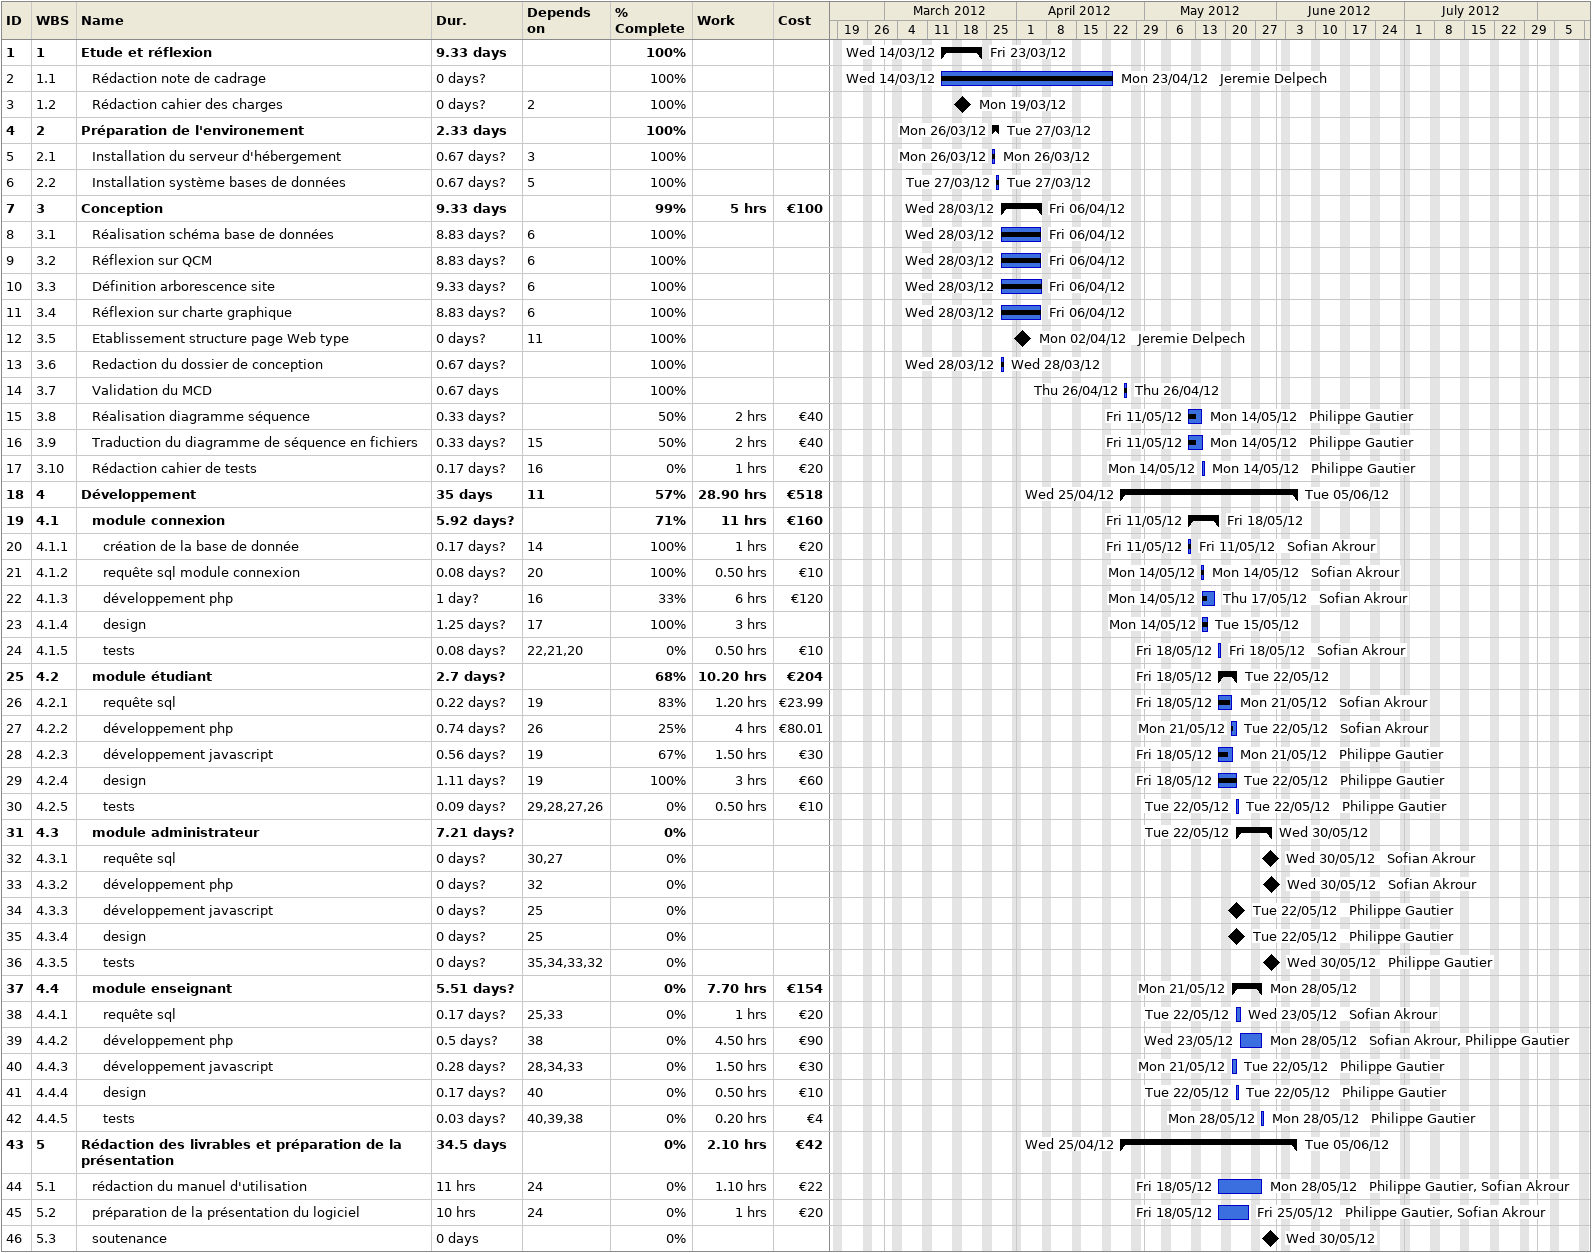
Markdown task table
| ID | WBS | Task | Duration | Start | Finish | Predecessors | Resources | % complete | Work (h) | Cost (€) |
|---|---|---|---|---|---|---|---|---|---|---|
| 1 | 1 | **Etude et réflexion** | 9.33d | 2012-03-14 | 2012-03-23 |  |  | 100 |  |  |
| 2 | 1.1 | Rédaction note de cadrage | 0d? | 2012-03-14 | 2012-04-23 |  | Jeremie Delpech | 100 |  |  |
| 3 | 1.2 | Rédaction cahier des charges | 0d? | 2012-03-19 | 2012-03-19 | 2 |  | 100 |  |  |
| 4 | 2 | **Préparation de l'environement** | 2.33d | 2012-03-26 | 2012-03-27 |  |  | 100 |  |  |
| 5 | 2.1 | Installation du serveur d'hébergement | 0.67d? | 2012-03-26 | 2012-03-26 | 3 |  | 100 |  |  |
| 6 | 2.2 | Installation système bases de données | 0.67d? | 2012-03-27 | 2012-03-27 | 5 |  | 100 |  |  |
| 7 | 3 | **Conception** | 9.33d | 2012-03-28 | 2012-04-06 |  |  | 99 | 5 | 100 |
| 8 | 3.1 | Réalisation schéma base de données | 8.83d? | 2012-03-28 | 2012-04-06 | 6 |  | 100 |  |  |
| 9 | 3.2 | Réflexion sur QCM | 8.83d? | 2012-03-28 | 2012-04-06 | 6 |  | 100 |  |  |
| 10 | 3.3 | Définition arborescence site | 9.33d? | 2012-03-28 | 2012-04-06 | 6 |  | 100 |  |  |
| 11 | 3.4 | Réflexion sur charte graphique | 8.83d? | 2012-03-28 | 2012-04-06 | 6 |  | 100 |  |  |
| 12 | 3.5 | Etablissement structure page Web type | 0d? | 2012-04-02 | 2012-04-02 | 11 | Jeremie Delpech | 100 |  |  |
| 13 | 3.6 | Redaction du dossier de conception | 0.67d? | 2012-03-28 | 2012-03-28 |  |  | 100 |  |  |
| 14 | 3.7 | Validation du MCD | 0.67d | 2012-04-26 | 2012-04-26 |  |  | 100 |  |  |
| 15 | 3.8 | Réalisation diagramme séquence | 0.33d? | 2012-05-11 | 2012-05-14 |  | Philippe Gautier | 50 | 2 | 40 |
| 16 | 3.9 | Traduction du diagramme de séquence en fichiers | 0.33d? | 2012-05-11 | 2012-05-14 | 15 | Philippe Gautier | 50 | 2 | 40 |
| 17 | 3.10 | Rédaction cahier de tests | 0.17d? | 2012-05-14 | 2012-05-14 | 16 | Philippe Gautier | 0 | 1 | 20 |
| 18 | 4 | **Développement** | 35d | 2012-04-25 | 2012-06-05 | 11 |  | 57 | 28.90 | 518 |
| 19 | 4.1 | **module connexion** | 5.92d? | 2012-05-11 | 2012-05-18 |  |  | 71 | 11 | 160 |
| 20 | 4.1.1 | création de la base de donnée | 0.17d? | 2012-05-11 | 2012-05-11 | 14 | Sofian Akrour | 100 | 1 | 20 |
| 21 | 4.1.2 | requête sql module connexion | 0.08d? | 2012-05-14 | 2012-05-14 | 20 | Sofian Akrour | 100 | 0.50 | 10 |
| 22 | 4.1.3 | développement php | 1d? | 2012-05-14 | 2012-05-17 | 16 | Sofian Akrour | 33 | 6 | 120 |
| 23 | 4.1.4 | design | 1.25d? | 2012-05-14 | 2012-05-15 | 17 |  | 100 | 3 |  |
| 24 | 4.1.5 | tests | 0.08d? | 2012-05-18 | 2012-05-18 | 22, 21, 20 | Sofian Akrour | 0 | 0.50 | 10 |
| 25 | 4.2 | **module étudiant** | 2.7d? | 2012-05-18 | 2012-05-22 |  |  | 68 | 10.20 | 204 |
| 26 | 4.2.1 | requête sql | 0.22d? | 2012-05-18 | 2012-05-21 | 19 | Sofian Akrour | 83 | 1.20 | 23.99 |
| 27 | 4.2.2 | développement php | 0.74d? | 2012-05-21 | 2012-05-22 | 26 | Sofian Akrour | 25 | 4 | 80.01 |
| 28 | 4.2.3 | développement javascript | 0.56d? | 2012-05-18 | 2012-05-21 | 19 | Philippe Gautier | 67 | 1.50 | 30 |
| 29 | 4.2.4 | design | 1.11d? | 2012-05-18 | 2012-05-22 | 19 | Philippe Gautier | 100 | 3 | 60 |
| 30 | 4.2.5 | tests | 0.09d? | 2012-05-22 | 2012-05-22 | 29, 28, 27, 26 | Philippe Gautier | 0 | 0.50 | 10 |
| 31 | 4.3 | **module administrateur** | 7.21d? | 2012-05-22 | 2012-05-30 |  |  | 0 |  |  |
| 32 | 4.3.1 | requête sql | 0d? | 2012-05-30 | 2012-05-30 | 30, 27 | Sofian Akrour | 0 |  |  |
| 33 | 4.3.2 | développement php | 0d? | 2012-05-30 | 2012-05-30 | 32 | Sofian Akrour | 0 |  |  |
| 34 | 4.3.3 | développement javascript | 0d? | 2012-05-22 | 2012-05-22 | 25 | Philippe Gautier | 0 |  |  |
| 35 | 4.3.4 | design | 0d? | 2012-05-22 | 2012-05-22 | 25 | Philippe Gautier | 0 |  |  |
| 36 | 4.3.5 | tests | 0d? | 2012-05-30 | 2012-05-30 | 35, 34, 33, 32 | Philippe Gautier | 0 |  |  |
| 37 | 4.4 | **module enseignant** | 5.51d? | 2012-05-21 | 2012-05-28 |  |  | 0 | 7.70 | 154 |
| 38 | 4.4.1 | requête sql | 0.17d? | 2012-05-22 | 2012-05-23 | 25, 33 | Sofian Akrour | 0 | 1 | 20 |
| 39 | 4.4.2 | développement php | 0.5d? | 2012-05-23 | 2012-05-28 | 38 | Sofian Akrour, Philippe Gautier | 0 | 4.50 | 90 |
| 40 | 4.4.3 | développement javascript | 0.28d? | 2012-05-21 | 2012-05-22 | 28, 34, 33 | Philippe Gautier | 0 | 1.50 | 30 |
| 41 | 4.4.4 | design | 0.17d? | 2012-05-22 | 2012-05-22 | 40 | Philippe Gautier | 0 | 0.50 | 10 |
| 42 | 4.4.5 | tests | 0.03d? | 2012-05-28 | 2012-05-28 | 40, 39, 38 | Philippe Gautier | 0 | 0.20 | 4 |
| 43 | 5 | **Rédaction des livrables et préparation de la présentation** | 34.5d | 2012-04-25 | 2012-06-05 |  |  | 0 | 2.10 | 42 |
| 44 | 5.1 | rédaction du manuel d'utilisation | 11h | 2012-05-18 | 2012-05-28 | 24 | Philippe Gautier, Sofian Akrour | 0 | 1.10 | 22 |
| 45 | 5.2 | préparation de la présentation du logiciel | 10h | 2012-05-18 | 2012-05-25 | 24 | Philippe Gautier, Sofian Akrour | 0 | 1 | 20 |
| 46 | 5.3 | soutenance | 0d | 2012-05-30 | 2012-05-30 |  |  | 0 |  |  |
